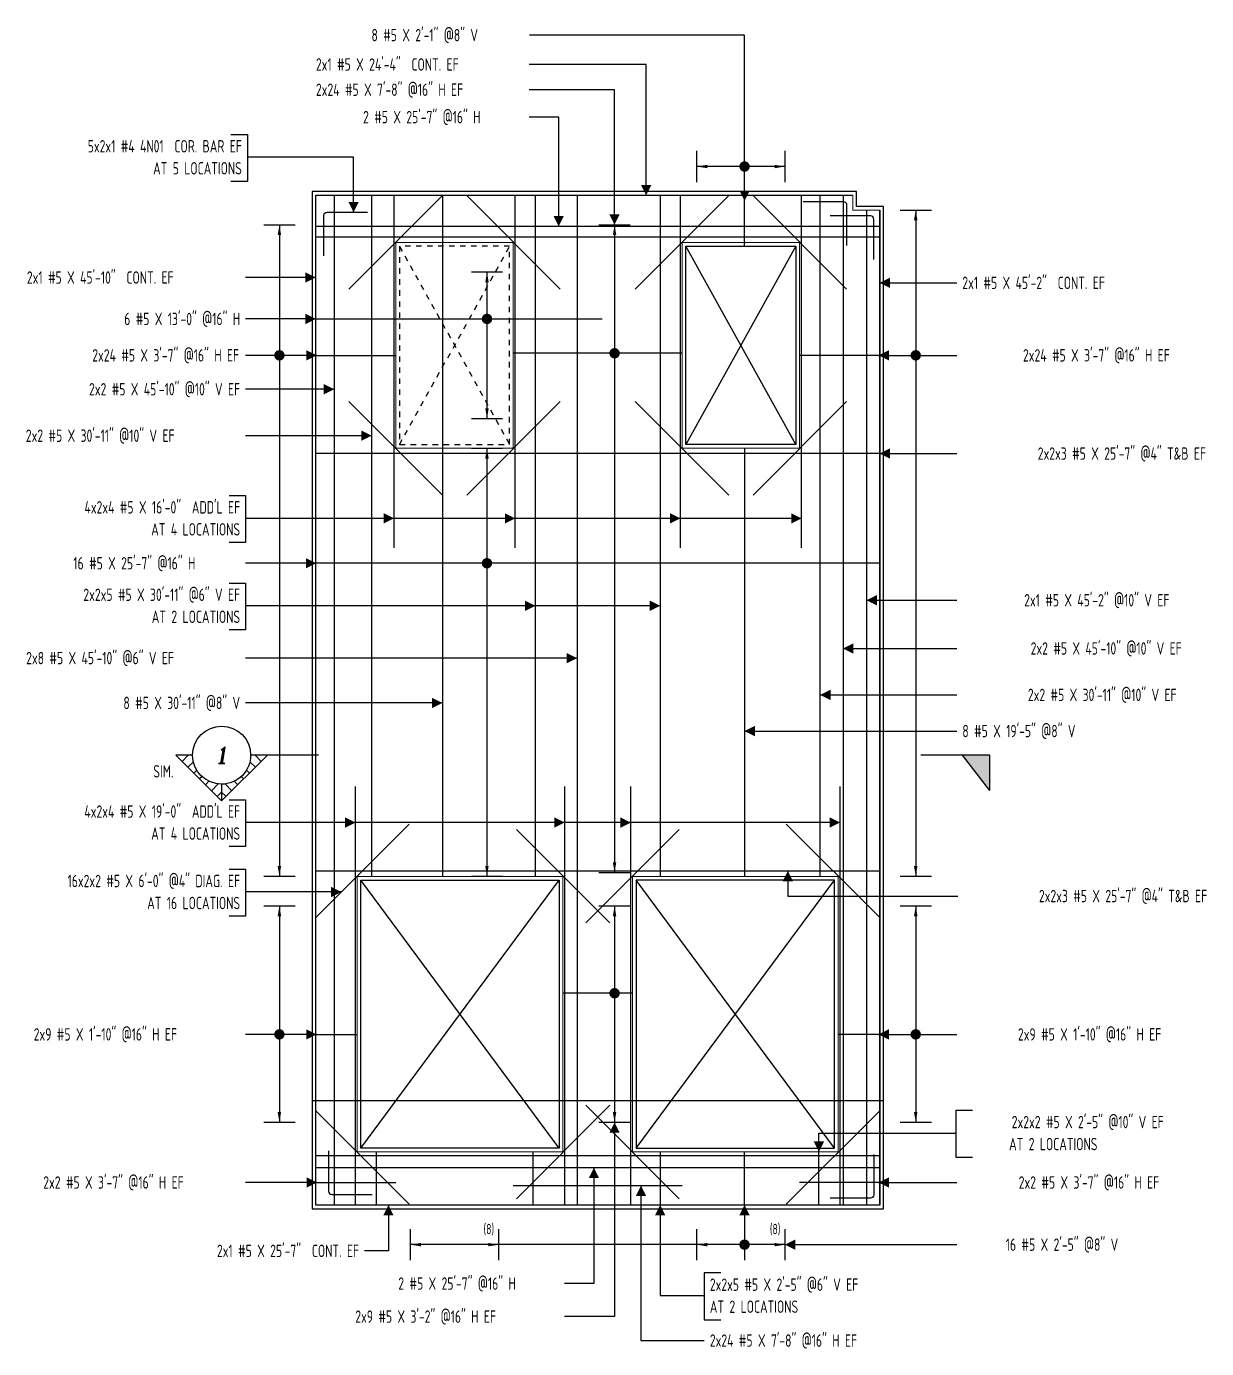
# Model space of a CAD drawing. Header units: inches. Extents: x -3675 to 38568, y -2433 to 4174.
# Drawn here: x 18562 to 19205, y 307 to 1028 of the extents above; entities that cross this region are included whole.
import ezdxf
from ezdxf.enums import TextEntityAlignment as Align

# ---------------------------------------------------------------- set-up
doc = ezdxf.new("R2010")
doc.units = ezdxf.units.IN
doc.header["$MEASUREMENT"] = 0
doc.linetypes.add('HIDDEN', pattern=[6, 3, -3])
doc.layers.get('0').update_dxf_attribs({"linetype": 'CONTINUOUS'})
for name, color, linetype in [('0-25', 7, 'CONTINUOUS'), ('0-25TEXT', 7, 'CONTINUOUS'), ('0-35', 3, 'CONTINUOUS'), ('0-35TEXT', 3, 'CONTINUOUS'), ('3', 3, 'CONTINUOUS'), ('BAR-LBL', 2, 'CONTINUOUS'), ('Hatch', 253, 'CONTINUOUS'), ('hidden', 7, 'HIDDEN'), ('INTERMEDIATERANGELAY', 7, 'CONTINUOUS'), ('RANGELAY', 7, 'CONTINUOUS'), ('REBARS', 4, 'CONTINUOUS')]:
    doc.layers.add(name, color=color, linetype=linetype)
doc.layers.add('COVER', color=6, linetype='CONTINUOUS', lineweight=0, plot=False)
doc.styles.add('AR', font='ARCHQUIK.shx', dxfattribs={"width": 0.8})
doc.styles.add('ROMANT', font='romant')

# ---------------------------------------------------------------- blocks, each defined once
blk = doc.blocks.new('leadrblk')
blk.add_lwpolyline([(0, 0, 0, 1, 0), (1, 0, 1, 1, 0)], format="xyseb")
blk = doc.blocks.new('SECTARO')
at = {"linetype": 'Continuous'}
blk.add_line((33.32, 16.99), (20.13, 0), dxfattribs=at)
for p, q in [((33.32, 16.99), (33.32, 0)), ((33.32, 0), (0, 0))]:
    blk.add_line(p, q)
for points in [[(33.32, 0), (33.32, 16.99), (33.32, 0), (20.13, 0)], [(33.32, 16.99), (20.13, 0), (33.32, 0), (33.32, 16.99)]]:
    blk.add_solid(points, dxfattribs=at)
blk = doc.blocks.new('*X3')
at = {"color": 0, "linetype": 'Continuous'}
for p, q in [((-1.108, 0.2784), (-1.0748, 0.3117)), ((-1.081, 0.2171), (-1.0306, 0.2675)), ((-1.0127, 0.1969), (-0.9864, 0.2233)), ((-0.9601, 0.1612), (-0.9422, 0.1791)), ((-0.9204, 0.1125), (-0.898, 0.1349)), ((-0.895, 0.0495), (-0.8538, 0.0907)), ((-0.8561, 0), (-0.8096, 0.0465)), ((-0.7677, 0), (-0.7654, 0.0023))]:
    blk.add_line(p, q, dxfattribs=at)
blk = doc.blocks.new('*X2')
at = {"color": 0, "linetype": 'Continuous'}
for p, q in [((-1.108, 0.2784), (-1.0748, 0.3117)), ((-0.9601, 0.1612), (-0.9422, 0.1791)), ((-0.8561, 0), (-0.8096, 0.0465))]:
    blk.add_line(p, q, dxfattribs=at)
blk = doc.blocks.new('SECTNU')
at = {"linetype": 'Continuous'}
blk.add_line((-24.74, 0), (-32.81, 0), dxfattribs=at)
blk.add_line((0, 0), (-24.74, 0))
at = {"layer": '3'}
for p, q in [((-68.89, 0), (-46.81, 22.07)), ((-60.81, 0), (-68.89, 0))]:
    blk.add_line(p, q, dxfattribs=at)
at = {"layer": '3', "linetype": 'Continuous'}
blk.add_line((-46.81, 14), (-46.81, 22.07), dxfattribs=at)
at = {"layer": '3'}
for points in [[(-46.81, 22.07), (-24.74, 0), (-32.81, 0, 1)], [(-32.81, 0, 0.414214), (-46.81, 14)]]:
    blk.add_lwpolyline(points, format="xyb", dxfattribs=at)
for start, end in [(90, 180), (180, 0)]:
    blk.add_arc((-46.81, 0), 14, start, end, dxfattribs=at)
at = {"linetype": 'Continuous', "xscale": -64, "yscale": 64, "zscale": 64, "rotation": 359.9999999999999}
blk.add_blockref('*X3', (-117.73, 0), dxfattribs=at)
at = {"linetype": 'Continuous', "xscale": 64, "yscale": 64, "zscale": 64}
for name in ['*X3', '*X2']:
    blk.add_blockref(name, (24.1, 0), dxfattribs=at)
at = {"linetype": 'Continuous', "style": 'ROMANT', "oblique": 9, "width": 0.9}
blk.add_attdef('NO', text='', height=8, dxfattribs=at).set_placement((-46.81, 0), align=Align.MIDDLE)
blk = doc.blocks.new('*U999', base_point=(18720.06, 868.02))
at = {"layer": 'REBARS', "color": 0}
blk.add_lwpolyline([(18720.06, 868.33), (18876.06, 868.33)], dxfattribs=at)
blk = doc.blocks.new('rendmark')
at = {"color": 4}
blk.add_line((0, -3), (0, 3), dxfattribs=at)
blk = doc.blocks.new('rarrow')
at = {"color": 7}
blk.add_solid([(2, -0.33), (2, 0.33), (0, 0)], dxfattribs=at)
blk = doc.blocks.new('*U1105', base_point=(18813.34, 893.91))
at = {"layer": 'RANGELAY'}
blk.add_line((18813.34, 893.91), (18813.34, 813.95), dxfattribs=at)
at = {"layer": 'RANGELAY', "xscale": 2.834645669291339, "yscale": 2.834645669291339}
for name, p, rotation in [('rendmark', (18813.34, 893.91), 269.9999999999999), ('rarrow', (18813.34, 893.91), 269.9999999999999), ('rendmark', (18813.34, 813.95), 89.999996929531), ('rarrow', (18813.34, 813.95), 89.999996929531)]:
    blk.add_blockref(name, p, dxfattribs=dict(at, rotation=rotation))
blk = doc.blocks.new('VPM7037A0')
at = {"const_width": 1}
blk.add_lwpolyline([(-0.5, 0, 1), (0.5, 0, 1)], format="xyb", close=True, dxfattribs=at)
blk = doc.blocks.new('*U1018', base_point=(18789.35, 935.37))
at = {"layer": 'REBARS', "color": 0}
blk.add_lwpolyline([(18789.04, 935.37), (18789.04, 564.37)], dxfattribs=at)
blk = doc.blocks.new('*U1033', base_point=(18953.96, 797.66))
at = {"layer": 'REBARS', "color": 0}
blk.add_lwpolyline([(18953.65, 797.66), (18953.65, 564.66)], dxfattribs=at)
blk = doc.blocks.new('*U964', base_point=(18762.99, 743.66))
at = {"layer": 'REBARS', "color": 0}
blk.add_lwpolyline([(18762.68, 743.66), (18762.68, 935.66)], dxfattribs=at)
blk = doc.blocks.new('*U965', base_point=(18828.38, 743.66))
at = {"layer": 'REBARS', "color": 0}
blk.add_lwpolyline([(18828.69, 743.66), (18828.69, 935.66)], dxfattribs=at)
blk = doc.blocks.new('*U966', base_point=(18918.99, 743.66))
at = {"layer": 'REBARS', "color": 0}
blk.add_lwpolyline([(18918.68, 743.66), (18918.68, 935.66)], dxfattribs=at)
blk = doc.blocks.new('*U967', base_point=(18984.37, 743.66))
at = {"layer": 'REBARS', "color": 0}
blk.add_lwpolyline([(18984.68, 743.66), (18984.68, 935.66)], dxfattribs=at)
blk = doc.blocks.new('*U674', base_point=(18880.48, 439.77))
at = {"layer": 'REBARS', "color": 0}
blk.add_lwpolyline([(18880.26, 439.99), (18829.35, 389.08)], dxfattribs=at)
blk = doc.blocks.new('*U675', base_point=(18880.48, 539.55))
at = {"layer": 'REBARS', "color": 0}
blk.add_lwpolyline([(18880.26, 539.33), (18829.35, 590.24)], dxfattribs=at)
blk = doc.blocks.new('*U676', base_point=(19027.53, 436.82))
at = {"layer": 'REBARS', "color": 0}
blk.add_lwpolyline([(19027.31, 437.04), (18976.4, 386.13)], dxfattribs=at)
blk = doc.blocks.new('*U677', base_point=(18866.88, 439.77))
at = {"layer": 'REBARS', "color": 0}
blk.add_lwpolyline([(18867.1, 439.99), (18918.02, 389.08)], dxfattribs=at)
blk = doc.blocks.new('*U678', base_point=(19027.53, 542.5))
at = {"layer": 'REBARS', "color": 0}
blk.add_lwpolyline([(19027.31, 542.28), (18976.4, 593.19)], dxfattribs=at)
blk = doc.blocks.new('*U679', base_point=(18866.88, 539.55))
at = {"layer": 'REBARS', "color": 0}
blk.add_lwpolyline([(18867.1, 539.33), (18918.02, 590.24)], dxfattribs=at)
blk = doc.blocks.new('*U680', base_point=(18853.49, 823.06))
at = {"layer": 'REBARS', "color": 0}
blk.add_lwpolyline([(18853.27, 823.28), (18802.35, 772.37)], dxfattribs=at)
blk = doc.blocks.new('*U681', base_point=(18737.88, 823.06))
at = {"layer": 'REBARS', "color": 0}
blk.add_lwpolyline([(18738.1, 823.28), (18789.02, 772.37)], dxfattribs=at)
blk = doc.blocks.new('*U682', base_point=(18853.49, 884.8))
at = {"layer": 'REBARS', "color": 0}
blk.add_lwpolyline([(18853.27, 884.57), (18802.35, 935.49)], dxfattribs=at)
blk = doc.blocks.new('*U683', base_point=(18737.88, 884.8))
at = {"layer": 'REBARS', "color": 0}
blk.add_lwpolyline([(18738.1, 884.57), (18789.02, 935.49)], dxfattribs=at)
blk = doc.blocks.new('*U684', base_point=(19009.48, 823.06))
at = {"layer": 'REBARS', "color": 0}
blk.add_lwpolyline([(19009.26, 823.28), (18958.35, 772.37)], dxfattribs=at)
blk = doc.blocks.new('*U685', base_point=(18893.88, 823.06))
at = {"layer": 'REBARS', "color": 0}
blk.add_lwpolyline([(18894.1, 823.28), (18945.01, 772.37)], dxfattribs=at)
blk = doc.blocks.new('*U686', base_point=(19009.48, 884.8))
at = {"layer": 'REBARS', "color": 0}
blk.add_lwpolyline([(19009.26, 884.57), (18958.35, 935.49)], dxfattribs=at)
blk = doc.blocks.new('*U687', base_point=(18893.88, 884.8))
at = {"layer": 'REBARS', "color": 0}
blk.add_lwpolyline([(18894.1, 884.57), (18945.01, 935.49)], dxfattribs=at)
blk = doc.blocks.new('*U1501', base_point=(19024.31, 389.16))
at = {"layer": 'REBARS', "color": 0}
blk.add_lwpolyline([(19024.06, 413.16), (19024.06, 391.16, -0.414214), (19022.31, 389.41), (19000.31, 389.41)], format="xyb", dxfattribs=at)
blk = doc.blocks.new('*U1502', base_point=(18726.79, 391.16))
at = {"layer": 'REBARS', "color": 0}
blk.add_lwpolyline([(18727.04, 415.16), (18727.04, 393.16, 0.414214), (18728.79, 391.41), (18750.79, 391.41)], format="xyb", dxfattribs=at)
blk = doc.blocks.new('*U855', base_point=(18719.74, 385.66))
at = {"layer": 'REBARS', "color": 0}
blk.add_lwpolyline([(18720.06, 385.66), (18720.06, 935.66)], dxfattribs=at)
blk = doc.blocks.new('*U767', base_point=(19026.99, 385.66))
at = {"layer": 'REBARS', "color": 0}
blk.add_lwpolyline([(19027.31, 385.66), (19027.31, 927.66)], dxfattribs=at)
blk = doc.blocks.new('*U1429', base_point=(18953.34, 907.71))
at = {"layer": 'REBARS', "color": 0}
blk.add_lwpolyline([(18953.65, 907.71), (18953.65, 932.71)], dxfattribs=at)
blk = doc.blocks.new('*U1503', base_point=(19024.31, 924.66))
at = {"layer": 'REBARS', "color": 0}
blk.add_lwpolyline([(19024.06, 900.66), (19024.06, 922.66, 0.414214), (19022.31, 924.41), (19000.31, 924.41)], format="xyb", dxfattribs=at)
blk = doc.blocks.new('*U921', base_point=(19027.31, 734.93))
at = {"layer": 'REBARS', "color": 0}
blk.add_lwpolyline([(19027.31, 735.24), (18720.31, 735.24)], dxfattribs=at)
blk = doc.blocks.new('*U1104', base_point=(18813.33, 797.95))
at = {"layer": 'RANGELAY'}
blk.add_line((18813.33, 797.95), (18813.33, 564.66), dxfattribs=at)
at = {"layer": 'RANGELAY', "xscale": 2.834645669291339, "yscale": 2.834645669291339}
for name, p, rotation in [('rendmark', (18813.33, 797.95), 269.9999999999999), ('rarrow', (18813.33, 797.95), 269.9999999999999), ('rarrow', (18813.33, 564.66), 89.999996929531), ('rendmark', (18813.33, 564.66), 89.999996929531)]:
    blk.add_blockref(name, p, dxfattribs=dict(at, rotation=rotation))
blk = doc.blocks.new('VPM704120')
at = {"const_width": 1}
blk.add_lwpolyline([(-0.5, 0, 1), (0.5, 0, 1)], format="xyb", close=True, dxfattribs=at)
blk = doc.blocks.new('*U985', base_point=(19012.06, 935.35))
at = {"layer": 'REBARS', "color": 0}
blk.add_lwpolyline([(19012.06, 935.66), (18720.06, 935.66)], dxfattribs=at)
blk = doc.blocks.new('*U768', base_point=(19027.62, 927.66))
at = {"layer": 'REBARS', "color": 0}
blk.add_lwpolyline([(19027.31, 927.66), (19027.31, 385.66)], dxfattribs=at)
blk = doc.blocks.new('*U1504', base_point=(19009.68, 932.31))
at = {"layer": 'REBARS', "color": 0}
blk.add_lwpolyline([(19009.43, 908.31), (19009.43, 930.31, 0.414214), (19007.68, 932.06), (18985.68, 932.06)], format="xyb", dxfattribs=at)
blk = doc.blocks.new('*U766', base_point=(19020.42, 927.66))
at = {"layer": 'REBARS', "color": 0}
blk.add_lwpolyline([(19020.11, 927.66), (19020.11, 385.66)], dxfattribs=at)
blk = doc.blocks.new('*U1505', base_point=(18724.27, 926.72))
at = {"layer": 'REBARS', "color": 0}
blk.add_lwpolyline([(18724.52, 902.72), (18724.52, 924.72, -0.414214), (18726.27, 926.47), (18748.27, 926.47)], format="xyb", dxfattribs=at)
blk = doc.blocks.new('*U920', base_point=(19027.06, 385.97))
at = {"layer": 'REBARS', "color": 0}
blk.add_lwpolyline([(19027.06, 385.66), (18720.06, 385.66)], dxfattribs=at)
blk = doc.blocks.new('*U854', base_point=(18862.69, 935.66))
at = {"layer": 'REBARS', "color": 0}
blk.add_lwpolyline([(18862.38, 935.66), (18862.38, 385.66)], dxfattribs=at)
blk = doc.blocks.new('*U1016', base_point=(18840, 935.66))
at = {"layer": 'REBARS', "color": 0}
blk.add_lwpolyline([(18839.68, 935.66), (18839.68, 564.66)], dxfattribs=at)
blk = doc.blocks.new('*U1017', base_point=(18907.99, 935.66))
at = {"layer": 'REBARS', "color": 0}
blk.add_lwpolyline([(18907.68, 935.66), (18907.68, 564.66)], dxfattribs=at)
blk = doc.blocks.new('*U688', base_point=(18719.84, 436.82))
at = {"layer": 'REBARS', "color": 0}
blk.add_lwpolyline([(18720.06, 437.04), (18770.97, 386.13)], dxfattribs=at)
blk = doc.blocks.new('*U689', base_point=(18719.84, 542.5))
at = {"layer": 'REBARS', "color": 0}
blk.add_lwpolyline([(18720.06, 542.28), (18770.97, 593.19)], dxfattribs=at)
blk = doc.blocks.new('*U594', base_point=(18741.99, 385.66))
at = {"layer": 'REBARS', "color": 0}
blk.add_lwpolyline([(18741.68, 385.66), (18741.68, 613.66)], dxfattribs=at)
blk = doc.blocks.new('*U595', base_point=(18855.37, 385.66))
at = {"layer": 'REBARS', "color": 0}
blk.add_lwpolyline([(18855.68, 385.66), (18855.68, 613.66)], dxfattribs=at)
blk = doc.blocks.new('*U596', base_point=(18891.99, 385.66))
at = {"layer": 'REBARS', "color": 0}
blk.add_lwpolyline([(18891.68, 385.66), (18891.68, 613.66)], dxfattribs=at)
blk = doc.blocks.new('*U597', base_point=(19005.37, 385.66))
at = {"layer": 'REBARS', "color": 0}
blk.add_lwpolyline([(19005.68, 385.66), (19005.68, 613.66)], dxfattribs=at)
blk = doc.blocks.new('*U795', base_point=(18838.55, 414.66))
at = {"layer": 'REBARS', "color": 0}
blk.add_lwpolyline([(18838.24, 414.66), (18838.24, 385.66)], dxfattribs=at)
blk = doc.blocks.new('*U796', base_point=(18907.99, 414.66))
at = {"layer": 'REBARS', "color": 0}
blk.add_lwpolyline([(18907.68, 414.66), (18907.68, 385.66)], dxfattribs=at)
blk = doc.blocks.new('*U918', base_point=(19027.31, 412.84))
at = {"layer": 'REBARS', "color": 0}
blk.add_lwpolyline([(19027.31, 412.53), (18720.31, 412.53)], dxfattribs=at)
blk = doc.blocks.new('*U919', base_point=(19027.31, 567.3))
at = {"layer": 'REBARS', "color": 0}
blk.add_lwpolyline([(19027.31, 567.61), (18720.31, 567.61)], dxfattribs=at)
blk = doc.blocks.new('*U1736', base_point=(18975.68, 951.36))
at = {"layer": 'RANGELAY'}
blk.add_line((18975.68, 951.36), (18927.68, 951.36), dxfattribs=at)
at = {"layer": 'RANGELAY', "xscale": 2.834645669291339, "yscale": 2.834645669291339}
for name, p, rotation in [('rendmark', (18927.68, 951.36), 359.999996929531), ('rendmark', (18975.68, 951.36), 180), ('rarrow', (18927.68, 951.36), 359.999996929531), ('rarrow', (18975.68, 951.36), 180)]:
    blk.add_blockref(name, p, dxfattribs=dict(at, rotation=rotation))
blk = doc.blocks.new('VPM704A60')
at = {"const_width": 1}
blk.add_lwpolyline([(-0.5, 0, 1), (0.5, 0, 1)], format="xyb", close=True, dxfattribs=at)
blk = doc.blocks.new('*U1015', base_point=(18750.83, 564.66))
at = {"layer": 'REBARS', "color": 0}
blk.add_lwpolyline([(18750.52, 564.66), (18750.52, 935.66)], dxfattribs=at)
blk = doc.blocks.new('*U853', base_point=(18729.74, 935.66))
at = {"layer": 'REBARS', "color": 0}
blk.add_lwpolyline([(18730.06, 935.66), (18730.06, 385.66)], dxfattribs=at)
blk = doc.blocks.new('*U1058', base_point=(18720.68, 397.63))
at = {"layer": 'REBARS', "color": 0}
blk.add_lwpolyline([(18720.68, 397.94), (18763.68, 397.94)], dxfattribs=at)
blk = doc.blocks.new('*U917', base_point=(19027.06, 405.6))
at = {"layer": 'REBARS', "color": 0}
blk.add_lwpolyline([(19027.06, 405.92), (18720.06, 405.92)], dxfattribs=at)
blk = doc.blocks.new('*U1057', base_point=(19026.68, 397.63))
at = {"layer": 'REBARS', "color": 0}
blk.add_lwpolyline([(19026.68, 397.94), (18983.68, 397.94)], dxfattribs=at)
blk = doc.blocks.new('*U794', base_point=(18953.34, 385.66))
at = {"layer": 'REBARS', "color": 0}
blk.add_lwpolyline([(18953.65, 385.66), (18953.65, 414.66)], dxfattribs=at)
blk = doc.blocks.new('*U1730', base_point=(18975.68, 364.07))
at = {"layer": 'INTERMEDIATERANGELAY'}
blk.add_line((18927.68, 364.07), (18819.69, 364.07), dxfattribs=at)
at = {"layer": 'RANGELAY'}
for p, q in [((18819.69, 364.07), (18771.68, 364.07)), ((18975.68, 364.07), (18927.68, 364.07))]:
    blk.add_line(p, q, dxfattribs=at)
at = {"layer": 'RANGELAY', "xscale": 2.834645669291339, "yscale": 2.834645669291339}
for name, p, rotation in [('rendmark', (18771.68, 364.07), 359.999996929531), ('rendmark', (18819.69, 364.07), 180), ('rendmark', (18927.68, 364.07), 359.999996929531), ('rendmark', (18975.68, 364.07), 180), ('rarrow', (18771.68, 364.07), 359.999996929531), ('rarrow', (18819.69, 364.07), 180), ('rarrow', (18927.68, 364.07), 359.999996929531), ('rarrow', (18975.68, 364.07), 180)]:
    blk.add_blockref(name, p, dxfattribs=dict(at, rotation=rotation))
blk = doc.blocks.new('VPM704EA0')
at = {"const_width": 1}
blk.add_lwpolyline([(-0.5, 0, 1), (0.5, 0, 1)], format="xyb", close=True, dxfattribs=at)
blk = doc.blocks.new('*U916', base_point=(19027.06, 918.44))
at = {"layer": 'REBARS', "color": 0}
blk.add_lwpolyline([(19027.06, 918.75), (18720.06, 918.75)], dxfattribs=at)
blk = doc.blocks.new('*U1103', base_point=(18700.24, 548.66))
at = {"layer": 'RANGELAY'}
blk.add_line((18700.24, 548.66), (18700.24, 430.66), dxfattribs=at)
at = {"layer": 'RANGELAY', "xscale": 2.834645669291339, "yscale": 2.834645669291339}
for name, p, rotation in [('rendmark', (18700.24, 548.66), 269.9999999999999), ('rarrow', (18700.24, 548.66), 269.9999999999999), ('rarrow', (18700.24, 430.66), 89.999996929531), ('rendmark', (18700.24, 430.66), 89.999996929531)]:
    blk.add_blockref(name, p, dxfattribs=dict(at, rotation=rotation))
blk = doc.blocks.new('VPM705000')
at = {"const_width": 1}
blk.add_lwpolyline([(-0.5, 0, 1), (0.5, 0, 1)], format="xyb", close=True, dxfattribs=at)
blk = doc.blocks.new('*U814', base_point=(18720.48, 478.29))
at = {"layer": 'REBARS', "color": 0}
blk.add_lwpolyline([(18720.48, 478.61), (18742.48, 478.61)], dxfattribs=at)
blk = doc.blocks.new('*U1102', base_point=(18700.24, 919.66))
at = {"layer": 'RANGELAY'}
blk.add_line((18700.24, 919.66), (18700.24, 564.66), dxfattribs=at)
at = {"layer": 'RANGELAY', "xscale": 2.834645669291339, "yscale": 2.834645669291339}
for name, p, rotation in [('rendmark', (18700.24, 919.66), 269.9999999999999), ('rarrow', (18700.24, 919.66), 269.9999999999999), ('rarrow', (18700.24, 564.66), 89.999996929531), ('rendmark', (18700.24, 564.66), 89.999996929531)]:
    blk.add_blockref(name, p, dxfattribs=dict(at, rotation=rotation))
blk = doc.blocks.new('VPM705100')
at = {"const_width": 1}
blk.add_lwpolyline([(-0.5, 0, 1), (0.5, 0, 1)], format="xyb", close=True, dxfattribs=at)
blk = doc.blocks.new('*U1056', base_point=(18720.48, 848.19))
at = {"layer": 'REBARS', "color": 0}
blk.add_lwpolyline([(18720.48, 848.5), (18763.48, 848.5)], dxfattribs=at)
blk = doc.blocks.new('*U1101', base_point=(19046.92, 548.66))
at = {"layer": 'RANGELAY'}
blk.add_line((19046.92, 548.66), (19046.92, 430.66), dxfattribs=at)
at = {"layer": 'RANGELAY', "xscale": 2.834645669291339, "yscale": 2.834645669291339}
for name, p, rotation in [('rendmark', (19046.92, 548.66), 269.9999999999999), ('rarrow', (19046.92, 548.66), 269.9999999999999), ('rarrow', (19046.92, 430.66), 89.999996929531), ('rendmark', (19046.92, 430.66), 89.999996929531)]:
    blk.add_blockref(name, p, dxfattribs=dict(at, rotation=rotation))
blk = doc.blocks.new('VPM705200')
at = {"const_width": 1}
blk.add_lwpolyline([(-0.5, 0, 1), (0.5, 0, 1)], format="xyb", close=True, dxfattribs=at)
blk = doc.blocks.new('*U813', base_point=(19026.68, 478.29))
at = {"layer": 'REBARS', "color": 0}
blk.add_lwpolyline([(19026.68, 478.61), (19004.68, 478.61)], dxfattribs=at)
blk = doc.blocks.new('*U1100', base_point=(19046.92, 927.66))
at = {"layer": 'RANGELAY'}
blk.add_line((19046.92, 927.66), (19046.92, 564.66), dxfattribs=at)
at = {"layer": 'RANGELAY', "xscale": 2.834645669291339, "yscale": 2.834645669291339}
for name, p, rotation in [('rendmark', (19046.92, 927.66), 269.9999999999999), ('rarrow', (19046.92, 927.66), 269.9999999999999), ('rarrow', (19046.92, 564.66), 89.999996929531), ('rendmark', (19046.92, 564.66), 89.999996929531)]:
    blk.add_blockref(name, p, dxfattribs=dict(at, rotation=rotation))
blk = doc.blocks.new('VPM705300')
at = {"const_width": 1}
blk.add_lwpolyline([(-0.5, 0, 1), (0.5, 0, 1)], format="xyb", close=True, dxfattribs=at)
blk = doc.blocks.new('*U1055', base_point=(19026.68, 848.19))
at = {"layer": 'REBARS', "color": 0}
blk.add_lwpolyline([(19026.68, 848.5), (18983.68, 848.5)], dxfattribs=at)
blk = doc.blocks.new('*U1014', base_point=(18994.59, 564.66))
at = {"layer": 'REBARS', "color": 0}
blk.add_lwpolyline([(18994.9, 564.66), (18994.9, 935.66)], dxfattribs=at)
blk = doc.blocks.new('*U852', base_point=(19007.62, 935.66))
at = {"layer": 'REBARS', "color": 0}
blk.add_lwpolyline([(19007.31, 935.66), (19007.31, 385.66)], dxfattribs=at)
blk = doc.blocks.new('*U1099', base_point=(18882.84, 919.66))
at = {"layer": 'RANGELAY'}
blk.add_line((18882.84, 919.66), (18882.84, 566.66), dxfattribs=at)
at = {"layer": 'RANGELAY', "xscale": 2.834645669291339, "yscale": 2.834645669291339}
for name, p, rotation in [('rendmark', (18882.84, 919.66), 269.9999999999999), ('rarrow', (18882.84, 919.66), 269.9999999999999), ('rarrow', (18882.84, 566.66), 89.999996929531), ('rendmark', (18882.84, 566.66), 89.999996929531)]:
    blk.add_blockref(name, p, dxfattribs=dict(at, rotation=rotation))
blk = doc.blocks.new('VPM705540')
at = {"const_width": 1}
blk.add_lwpolyline([(-0.5, 0, 1), (0.5, 0, 1)], format="xyb", close=True, dxfattribs=at)
blk = doc.blocks.new('*U1078', base_point=(18919.69, 849.32))
at = {"layer": 'REBARS', "color": 0}
blk.add_lwpolyline([(18919.69, 849.63), (18827.69, 849.63)], dxfattribs=at)
blk = doc.blocks.new('*U1098', base_point=(18882.84, 548.66))
at = {"layer": 'RANGELAY'}
blk.add_line((18882.84, 548.66), (18882.84, 430.66), dxfattribs=at)
at = {"layer": 'RANGELAY', "xscale": 2.834645669291339, "yscale": 2.834645669291339}
for name, p, rotation in [('rendmark', (18882.84, 548.66), 269.9999999999999), ('rarrow', (18882.84, 548.66), 269.9999999999999), ('rarrow', (18882.84, 430.66), 89.999996929531), ('rendmark', (18882.84, 430.66), 89.999996929531)]:
    blk.add_blockref(name, p, dxfattribs=dict(at, rotation=rotation))
blk = doc.blocks.new('VPM705640')
at = {"const_width": 1}
blk.add_lwpolyline([(-0.5, 0, 1), (0.5, 0, 1)], format="xyb", close=True, dxfattribs=at)
blk = doc.blocks.new('*U825', base_point=(18892.68, 500.7))
at = {"layer": 'REBARS', "color": 0}
blk.add_lwpolyline([(18892.68, 501.02), (18854.68, 501.02)], dxfattribs=at)
blk = doc.blocks.new('*U792', base_point=(18753.5, 385.66))
at = {"layer": 'REBARS', "color": 0}
blk.add_lwpolyline([(18753.19, 385.66), (18753.19, 414.66)], dxfattribs=at)
blk = doc.blocks.new('*U793', base_point=(18993.86, 385.66))
at = {"layer": 'REBARS', "color": 0}
blk.add_lwpolyline([(18994.17, 385.66), (18994.17, 414.66)], dxfattribs=at)
blk = doc.blocks.new('*U914', base_point=(19027.31, 795.31))
at = {"layer": 'REBARS', "color": 0}
blk.add_lwpolyline([(19027.31, 795), (18720.31, 795)], dxfattribs=at)
blk = doc.blocks.new('*U915', base_point=(19027.31, 912.54))
at = {"layer": 'REBARS', "color": 0}
blk.add_lwpolyline([(19027.31, 912.86), (18720.31, 912.86)], dxfattribs=at)
blk = doc.blocks.new('*U1077', base_point=(18919.69, 395.87))
at = {"layer": 'REBARS', "color": 0}
blk.add_lwpolyline([(18919.69, 396.18), (18827.69, 396.18)], dxfattribs=at)

msp = doc.modelspace()

# ---------------------------------------------------------------- linework, layer by layer
at = {"layer": '0-25'}
for p, q in [((18981.68209, 907.90942), (18921.67512, 799.94959)), ((18981.68209, 799.94959), (18921.67512, 907.90942)), ((18744.68209, 416.65942), (18852.68209, 562.65987)), ((18852.68209, 416.65942), (18744.68209, 562.65987)), ((19002.68209, 416.65942), (18894.68209, 562.65987)), ((18894.68209, 416.65942), (19002.68209, 562.65987))]:
    msp.add_line(p, q, dxfattribs=at)
at = {"layer": '0-25TEXT'}
for points in [[(18953.65, 932.659), (18953.65, 1022.93161), (18836.43737, 1022.93161)], [(18900.09818, 935.65942), (18900.09818, 1006.9391), (18836.34608, 1006.9391)], [(18882.83888, 919.65942), (18882.83888, 993.18582), (18836.34608, 993.18582)], [(18852.42145, 918.74916), (18852.42145, 978.26111), (18836.34608, 978.26111)], [(18673.78342, 968.76664), (18682.78247, 968.76664), (18682.78247, 943.26932), (18673.78342, 943.26932)], [(18740.62005, 926.473), (18740.62005, 956.39294), (18682.78247, 956.39294)], [(18720.05709, 890.88946), (18681.83755, 890.88946)], [(19027.30711, 887.98575), (19069.31187, 887.98575)], [(18720.05709, 868.33229), (18681.83755, 868.3323)], [(18720.48068, 848.49868), (18681.83889, 848.49868)], [(19026.68209, 848.49868), (19069.31187, 848.49868)], [(18730.0571, 830.02089), (18681.83755, 830.02089)], [(18750.51801, 804.71664), (18681.83755, 804.71664)], [(19027.30711, 795.00187), (19069.31187, 795.00187)], [(18672.8385, 772.0826), (18681.83755, 772.0826), (18681.83755, 746.58528), (18672.8385, 746.58528)], [(18984.68215, 759.7089), (18681.83755, 759.7089)], [(18720.33201, 735.23919), (18681.83755, 735.23919)], [(18672.8385, 724.44852), (18681.83755, 724.44852), (18681.83755, 698.9512), (18672.8385, 698.9512)], [(19020.11035, 715.1032), (19069.31187, 715.1032)], [(18907.67512, 712.07483), (18681.83755, 712.07482)], [(19007.30709, 688.83961), (19069.31187, 688.83961)], [(18862.37883, 683.57586), (18681.83755, 683.57586)], [(18994.89993, 663.53536), (19069.31187, 663.53536)], [(18789.03513, 659.14856), (18681.83755, 659.14856)], [(18953.64992, 643.82469), (19069.31187, 643.82469)], [(18672.8385, 606.37514), (18681.83755, 606.37514), (18681.83755, 580.87782), (18672.8385, 580.87782)], [(19005.68208, 594.00144), (18681.83755, 594.00144)], [(18672.8385, 568.54817), (18681.83755, 568.54817), (18681.83755, 543.05085), (18672.8385, 543.05085)], [(18977.26916, 567.6076), (18977.26916, 553.97157), (19069.9415, 553.97157)], [(18733.95406, 556.17447), (18681.83755, 556.17447)], [(18720.48068, 478.60652), (18681.83889, 478.60652)], [(19026.68209, 478.60652), (19069.31187, 478.60652)], [(19077.81013, 437.21831), (19068.81107, 437.21831), (19068.81107, 411.72099), (19077.81013, 411.72099)], [(18882.83889, 430.65942), (18882.83889, 324.87439), (18855.54079, 324.87439)], [(18994.17445, 414.65946), (18994.17445, 424.84465), (19068.81107, 424.84461)], [(18871.61616, 405.91616), (18871.61616, 342.87529), (18855.54079, 342.87529)], [(18720.68209, 397.94193), (18681.83889, 397.94193)], [(18897.22631, 396.1817), (18897.22631, 311.82932), (18931.7464, 311.82932)], [(19026.68208, 397.94193), (19069.31187, 397.94193)], [(18759.64029, 385.65942), (18759.64029, 360.68086), (18746.63985, 360.68086)], [(18907.67512, 385.65934), (18907.67512, 336.28563), (18931.7464, 336.28563)], [(18953.65002, 385.65946), (18953.65002, 355.56748)], [(18975.68209, 364.07142), (19069.31187, 364.07142)], [(18940.74545, 348.65933), (18931.7464, 348.65933), (18931.7464, 323.162), (18940.74545, 323.162)]]:
    msp.add_lwpolyline(points, dxfattribs=at)
at = {"layer": '0-35'}
for points in [[(19014.68209, 937.65942), (18718.05709, 937.65942), (18718.05709, 383.65942), (19029.30709, 383.65942), (19029.30709, 929.65942), (19014.68209, 929.65942)], [(18981.68209, 799.94959), (18921.67512, 799.94959), (18921.67512, 907.90942), (18981.68209, 907.90942)], [(18744.68209, 562.65987), (18852.68209, 562.65987), (18852.68209, 416.65942), (18744.68209, 416.65942)], [(19002.68209, 562.65987), (18894.68209, 562.65987), (18894.68209, 416.65942), (19002.68209, 416.65942)]]:
    msp.add_lwpolyline(points, close=True, dxfattribs=at)
at = {"layer": 'COVER'}
for points in [[(19012.68209, 935.65942), (18720.05709, 935.65942), (18720.05709, 385.65942), (19027.30709, 385.65942), (19027.30709, 927.65942), (19012.68209, 927.65942)], [(18763.68209, 797.94959), (18827.68906, 797.94959), (18827.68906, 909.90942), (18763.68209, 909.90942)], [(18983.68209, 797.94959), (18919.67512, 797.94959), (18919.67512, 909.90942), (18983.68209, 909.90942)], [(18742.68209, 564.65987), (18854.68209, 564.65987), (18854.68209, 414.65942), (18742.68209, 414.65942)], [(19004.68209, 564.65987), (18892.68209, 564.65987), (18892.68209, 414.65942), (19004.68209, 414.65942)]]:
    msp.add_lwpolyline(points, close=True, dxfattribs=at)
at = {"layer": 'Hatch'}
msp.add_line((18718.05709, 442.65942), (19029.30709, 442.65942), dxfattribs=at)
at = {"layer": 'hidden'}
for p, q in [((18765.68209, 907.90942), (18825.68906, 799.94959)), ((18765.68209, 799.94959), (18825.68906, 907.90942))]:
    msp.add_line(p, q, dxfattribs=at)
msp.add_lwpolyline([(18765.68209, 799.94959), (18825.68906, 799.94959), (18825.68906, 907.90942), (18765.68209, 907.90942)], close=True, dxfattribs=at)

# ---------------------------------------------------------------- block references
ref = msp.add_blockref('SECTNU', (18721.63235, 630.69498), dxfattribs=dict(xscale=-1.129181470141702, yscale=1.129181470141702, zscale=1.129181470141702, rotation=180))
ref.add_attrib('NO', '1', dxfattribs={"linetype": 'Continuous', "height": 9.03345, "style": 'ROMANT', "oblique": 9, "width": 0.9}).set_placement((18668.77232, 630.69497), align=Align.MIDDLE)
at = {"xscale": -1.129181470141702, "yscale": 1.129181470141702, "zscale": 1.129181470141702, "rotation": 180}
msp.add_blockref('SECTARO', (19049.70557, 630.69498), dxfattribs=at)
at = {"layer": '0-25TEXT'}
for name, p, xscale, yscale in [('VPM704A60', (18953.65, 951.35556), 2.834645669291338, 2.834645669291338), ('leadrblk', (18720.05709, 890.88946), -5.623937007874017, 2.250708661417324), ('leadrblk', (19027.30711, 887.98575), 5.623937007874017, 2.250708661417324), ('leadrblk', (18720.05709, 868.33229), -5.623937007874017, 2.250708661417324), ('leadrblk', (18720.48068, 848.49868), -5.623937007874017, 2.250708661417324), ('leadrblk', (19026.68209, 848.49868), 5.623937007874017, 2.250708661417324), ('leadrblk', (18730.0571, 830.02089), -5.623937007874017, 2.250708661417324), ('leadrblk', (18750.51801, 804.71663), -5.623937007874017, 2.250708661417324), ('leadrblk', (19027.30711, 795.00187), 5.623937007874017, 2.250708661417324), ('leadrblk', (18762.68203, 759.70898), -5.623937007874017, 2.250708661417324), ('leadrblk', (18828.68911, 759.70885), -5.623937007874017, 2.250708661417324), ('leadrblk', (18918.67506, 759.70893), -5.623937007874017, 2.250708661417324), ('leadrblk', (18984.68215, 759.7089), -5.623937007874017, 2.250708661417324), ('leadrblk', (18720.33201, 735.23919), -5.623937007874017, 2.250708661417324), ('leadrblk', (18839.68284, 712.07484), -5.623937007874017, 2.250708661417324), ('leadrblk', (18907.67512, 712.07483), -5.623937007874017, 2.250708661417324), ('leadrblk', (19020.11035, 715.1032), 5.623937007874017, 2.250708661417324), ('leadrblk', (19007.30709, 688.83961), 5.623937007874017, 2.250708661417324), ('leadrblk', (18862.37883, 683.57586), -5.623937007874017, 2.250708661417324), ('leadrblk', (18994.89993, 663.53536), 5.623937007874017, 2.250708661417324), ('leadrblk', (18789.03513, 659.14856), -5.623937007874017, 2.250708661417324), ('leadrblk', (18953.64992, 643.82468), 5.623937007874017, 2.250708661417324), ('leadrblk', (18741.6821, 594.00153), -5.623937007874017, 2.250708661417324), ('leadrblk', (18855.68208, 594.00139), -5.623937007874017, 2.250708661417324), ('leadrblk', (18891.6821, 594.00148), -5.623937007874017, 2.250708661417324), ('leadrblk', (19005.68208, 594.00144), -5.623937007874017, 2.250708661417324), ('leadrblk', (18733.95406, 556.17447), -5.623937007874017, 2.250708661417324), ('leadrblk', (18720.48068, 478.60652), -5.623937007874017, 2.250708661417324), ('leadrblk', (19026.68209, 478.60652), 5.623937007874017, 2.250708661417324), ('leadrblk', (18720.68209, 397.94193), -5.623937007874017, 2.250708661417324), ('leadrblk', (19026.68208, 397.94193), 5.623937007874017, 2.250708661417324), ('VPM704EA0', (18953.65, 364.07142), 2.834645669291338, 2.834645669291338)]:
    msp.add_blockref(name, p, dxfattribs=dict(at, xscale=xscale, yscale=yscale))
for name, p, xscale, yscale, rotation in [('leadrblk', (18900.09818, 935.65942), -5.623937007874017, 2.250708661417324, 269.9999984647655), ('leadrblk', (18953.65, 932.659), -5.623937007874017, 2.250708661417324, 269.9999984647655), ('leadrblk', (18740.62005, 926.473), -5.623937007874017, 2.250708661417324, 269.9999984647655), ('leadrblk', (18852.42145, 918.74916), -5.623937007874017, 2.250708661417324, 269.9999984647655), ('leadrblk', (18882.83888, 919.65942), -5.623937007874017, 2.250708661417324, 269.9999984647655), ('VPM7037A0', (18813.33921, 868.3323), 2.834645669291338, 2.834645669291338, 90.00000000000007), ('VPM705100', (18700.24484, 848.49868), 2.834645669291338, 2.834645669291338, 269.9999999999999), ('VPM705540', (18882.83888, 849.62954), 2.834645669291338, 2.834645669291338, 90.00000000000007), ('VPM705300', (19046.91793, 848.49868), 2.834645669291338, 2.834645669291338, 90.00000000000007), ('VPM704120', (18813.32517, 735.2392), 2.834645669291338, 2.834645669291338, 90.00000000000007), ('leadrblk', (18977.26916, 567.6076), -5.623937007874017, 2.250708661417324, 89.9999953942965), ('VPM705640', (18882.83888, 501.01668), 2.834645669291338, 2.834645669291338, 90.00000000000007), ('VPM705000', (18700.24484, 478.60652), 2.834645669291338, 2.834645669291338, 269.9999999999999), ('VPM705200', (19046.91793, 478.60652), 2.834645669291338, 2.834645669291338, 90.00000000000007), ('leadrblk', (18882.83889, 430.65942), 5.623937007874017, 2.250708661417324, 270.0000015352345), ('leadrblk', (18994.17445, 414.65946), -5.623937007874017, 2.250708661417324, 269.9999984647655), ('leadrblk', (18871.61616, 405.91616), -5.623937007874017, 2.250708661417324, 89.9999953942965), ('leadrblk', (18897.22631, 396.1817), 5.623937007874017, 2.250708661417324, 270.0000046057035), ('leadrblk', (18759.64029, 385.65942), 5.623937007874017, 2.250708661417324, 270.0000015352345), ('leadrblk', (18907.67512, 385.65934), 5.623937007874017, 2.250708661417324, 270.0000015352345), ('leadrblk', (18953.65002, 385.65946), 5.623937007874017, 2.250708661417324, 270.0000015352345), ('leadrblk', (18975.68209, 364.07142), -5.623937007874017, 2.250708661417324, 179.999996929531)]:
    msp.add_blockref(name, p, dxfattribs=dict(at, xscale=xscale, yscale=yscale, rotation=rotation))
at = {"layer": 'RANGELAY'}
for name, p in [('*U1736', (18975.68209, 951.35556)), ('*U1100', (19046.91793, 927.65942)), ('*U1102', (18700.24484, 919.65942)), ('*U1099', (18882.83888, 919.65942)), ('*U1105', (18813.33921, 893.90942)), ('*U1104', (18813.32517, 797.94959)), ('*U1103', (18700.24484, 548.65987)), ('*U1098', (18882.83888, 548.65987)), ('*U1101', (19046.91793, 548.65987)), ('*U1730', (18975.68209, 364.07142))]:
    msp.add_blockref(name, p, dxfattribs=at)
at = {"layer": 'REBARS', "color": 4}
for name, p in [('*U855', (18719.74477, 385.65942)), ('*U985', (19012.05709, 935.34692)), ('*U853', (18729.7446, 935.65942)), ('*U683', (18737.88396, 884.79585)), ('*U1015', (18750.83042, 564.65987)), ('*U964', (18762.99452, 743.65942)), ('*U1018', (18789.34758, 935.36962)), ('*U682', (18853.48718, 884.79585)), ('*U965', (18828.37662, 743.65942)), ('*U1016', (18839.99535, 935.65942)), ('*U854', (18862.69133, 935.65942)), ('*U687', (18893.877, 884.79585)), ('*U1017', (18907.98762, 935.65942)), ('*U966', (18918.98756, 743.65942)), ('*U1429', (18953.3375, 907.70557)), ('*U686', (19009.48021, 884.79585)), ('*U967', (18984.36965, 743.65942)), ('*U1504', (19009.68209, 932.31012)), ('*U1014', (18994.58752, 564.65987)), ('*U852', (19007.61959, 935.65942)), ('*U1505', (18724.26553, 926.72299)), ('*U1503', (19024.30709, 924.65942)), ('*U766', (19020.42282, 927.65942)), ('*U767', (19026.99476, 385.65942)), ('*U768', (19027.61959, 927.65942)), ('*U916', (19027.05709, 918.43663)), ('*U915', (19027.30709, 912.54463)), ('*U999', (18720.05709, 868.0198)), ('*U1056', (18720.48068, 848.18618)), ('*U1078', (18919.68906, 849.31704)), ('*U1055', (19026.68209, 848.18618)), ('*U681', (18737.88396, 823.06316)), ('*U680', (18853.48718, 823.06316)), ('*U685', (18893.877, 823.06316)), ('*U684', (19009.48021, 823.06316)), ('*U914', (19027.30709, 795.31437)), ('*U1033', (18953.96242, 797.65987)), ('*U921', (19027.30709, 734.92669)), ('*U594', (18741.99452, 385.65942)), ('*U595', (18855.36965, 385.65942)), ('*U596', (18891.99452, 385.65942)), ('*U597', (19005.36965, 385.65942)), ('*U689', (18719.83612, 542.49846)), ('*U678', (19027.52818, 542.49833)), ('*U675', (18880.48021, 539.54631)), ('*U679', (18866.88396, 539.54631)), ('*U919', (19027.30709, 567.2951)), ('*U825', (18892.68209, 500.70418)), ('*U814', (18720.48068, 478.29402)), ('*U813', (19026.68209, 478.29402)), ('*U674', (18880.48021, 439.77298)), ('*U677', (18866.88396, 439.77298)), ('*U688', (18719.83612, 436.82083)), ('*U676', (19027.52822, 436.82099)), ('*U918', (19027.30709, 412.84051)), ('*U1502', (18726.78539, 391.15583)), ('*U792', (18753.50221, 385.65942)), ('*U795', (18838.54975, 414.65942)), ('*U796', (18907.98762, 414.65942)), ('*U794', (18953.3375, 385.65942)), ('*U793', (18993.86196, 385.65942)), ('*U1501', (19024.30709, 389.15583)), ('*U917', (19027.05709, 405.60366)), ('*U1058', (18720.68209, 397.62943)), ('*U1077', (18919.68906, 395.8692)), ('*U1057', (19026.68208, 397.62943)), ('*U920', (19027.05709, 385.97192))]:
    msp.add_blockref(name, p, dxfattribs=at)

# ---------------------------------------------------------------- texts
at = {"layer": '0-25TEXT', "style": 'AR', "width": 0.8}
for p in [(18819.68906, 369.74071), (18975.68209, 369.74071)]:
    msp.add_text(' (8) ', height=5.669291, rotation=359.99999693, dxfattribs=at).set_placement(p, align=Align.RIGHT)
at = {"layer": '0-35TEXT', "style": 'AR', "width": 0.8}
for s, p in [('AT 5 LOCATIONS', (18679.78279, 947.01893)), ('AT 4 LOCATIONS', (18678.83787, 750.33489)), ('AT 2 LOCATIONS', (18678.83787, 702.70081)), ('AT 4 LOCATIONS', (18678.83787, 584.62742)), ('AT 16 LOCATIONS', (18678.83787, 546.80046)), ('AT 2 LOCATIONS', (19145.91925, 415.4706))]:
    msp.add_text(s, height=6.7498312, dxfattribs=at).set_placement(p, align=Align.RIGHT)
for s, height, p in [('SIM.', 6.749831, (18631.543, 618.52069)), ('AT 2 LOCATIONS', 6.7498312, (18934.74608, 326.91161))]:
    msp.add_text(s, height=height, dxfattribs=at).set_placement(p)
at = {"layer": 'BAR-LBL', "style": 'AR', "width": 0.8}
for s, p in [('8 #5 X 2\'-1" @8" V', (18750.39813, 1019.55697)), ('2x1 #5 X 24\'-4"  CONT. EF', (18720.14449, 1003.56446)), ('2x24 #5 X 7\'-8" @16" H EF', (18720.14449, 989.81118)), ('2 #5 X 25\'-7" @16" H', (18745.83834, 974.88647)), ('2x1 #5 X 45\'-10"  CONT. EF', (18562.65696, 887.51482)), ('2x1 #5 X 45\'-2"  CONT. EF', (19072.31156, 884.61111)), ('2x2 #5 X 30\'-11" @10" V EF', (18562.0984, 801.34199)), ('16 #5 X 25\'-7" @16" H', (18587.97844, 731.86455)), ('2x8 #5 X 45\'-10" @6" V EF', (18562.28459, 680.20122)), ('8 #5 X 19\'-5" @8" V', (19072.31156, 640.45004)), ('2x9 #5 X 1\'-10" @16" H EF', (18566.38205, 475.23188)), ('2x2 #5 X 3\'-7" @16" H EF', (18571.5953, 394.56729)), ('2 #5 X 25\'-7" @16" H', (18765.03305, 339.50064)), ('2x2x5 #5 X 2\'-5" @6" V EF', (18934.74608, 338.91035)), ('2x9 #5 X 3\'-2" @16" H EF', (18741.57344, 321.49974)), ('2x24 #5 X 7\'-8" @16" H EF', (18934.74608, 308.45468))]:
    msp.add_text(s, height=6.7492913, dxfattribs=at).set_placement(p)
for s, p in [('5x2x1 #4 4N01  COR. BAR EF', (18679.78279, 959.01767)), ('6 #5 X 13\'-0" @16" H', (18678.83787, 864.95765)), ('2x24 #5 X 3\'-7" @16" H EF', (18678.28064, 845.12403)), ('2x24 #5 X 3\'-7" @16" H EF', (19185.32728, 845.12403)), ('2x2 #5 X 45\'-10" @10" V EF', (18678.83787, 826.64624)), ('2x2x3 #5 X 25\'-7" @4" T&B EF', (19205.06313, 791.62723)), ('4x2x4 #5 X 16\'-0"  ADD\'L EF', (18678.83787, 762.33363)), ('2x2x5 #5 X 30\'-11" @6" V EF', (18678.83787, 714.69955)), ('2x1 #5 X 45\'-2" @10" V EF', (19185.14109, 711.72855)), ('2x2 #5 X 45\'-10" @10" V EF', (19191.84383, 685.46497)), ('8 #5 X 30\'-11" @8" V', (18678.83787, 655.77392)), ('2x2 #5 X 30\'-11" @10" V EF', (19189.05102, 660.16072)), ('4x2x4 #5 X 19\'-0"  ADD\'L EF', (18678.83787, 596.62616)), ('16x2x2 #5 X 6\'-0" @4" DIAG. EF', (18678.83787, 558.7992)), ('2x2x3 #5 X 25\'-7" @4" T&B EF', (19205.69276, 550.59692)), ('2x9 #5 X 1\'-10" @16" H EF', (19180.67259, 475.23188)), ('2x2x2 #5 X 2\'-5" @10" V EF', (19182.03367, 427.46934)), ('2x2 #5 X 3\'-7" @16" H EF', (19179.55547, 394.56729)), ('16 #5 X 2\'-5" @8" V', (19157.21298, 360.69677)), ('2x1 #5 X 25\'-7"  CONT. EF', (18743.64016, 357.30622))]:
    msp.add_text(s, height=6.7492913, dxfattribs=at).set_placement(p, align=Align.RIGHT)

doc.saveas('drawing.dxf')
